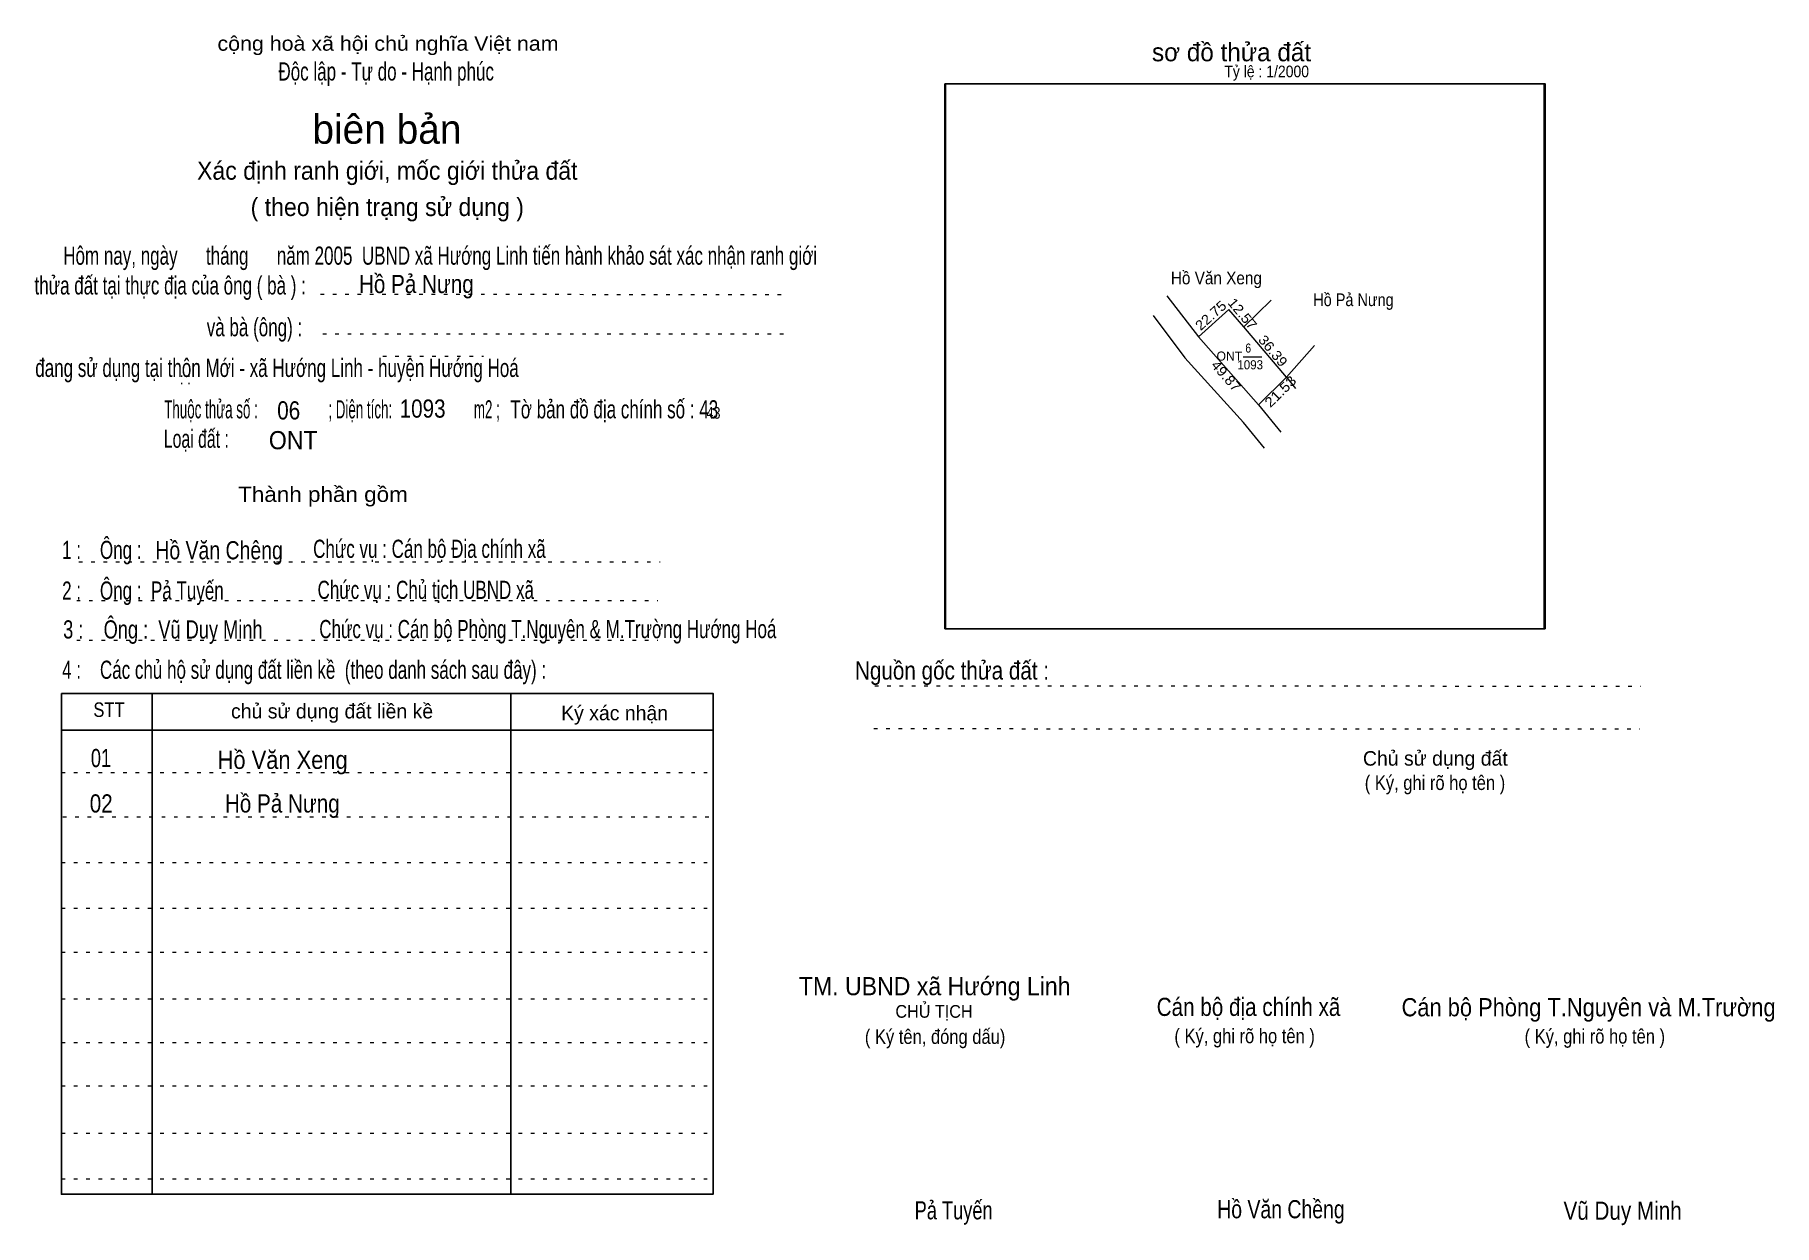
# Model space of a CAD drawing. Header units: centimetres. Extents: x -1.5 to 46.4, y -3.9 to 28.9.
import ezdxf
from ezdxf.enums import TextEntityAlignment as Align

# ---------------------------------------------------------------- set-up
doc = ezdxf.new("R2010")
doc.units = ezdxf.units.CM
doc.header["$LTSCALE"] = 0.2
doc.linetypes.add('DOTTED', pattern=[1.5, 0.3, -1.2])
for name, color, linetype in [('1', 7, 'Continuous'), ('16', 7, 'Continuous'), ('34', 7, 'Continuous'), ('51', 7, 'Continuous')]:
    doc.layers.add(name, color=color, linetype=linetype)
for name, color, linetype, lineweight in [('15', 7, 'Continuous', 13), ('2', 7, 'Continuous', 25), ('22', 7, 'Continuous', 13), ('5', 7, 'DOTTED', 13)]:
    doc.layers.add(name, color=color, linetype=linetype, lineweight=lineweight)

msp = doc.modelspace()

# ---------------------------------------------------------------- linework, layer by layer
at = {"layer": '15'}
msp.add_line((31.77, 20), (32.28, 20), dxfattribs=at)
at = {"layer": '2'}
msp.add_lwpolyline([(23.56, 27.52), (40.06, 27.52), (40.06, 12.52), (23.56, 12.52)], close=True, dxfattribs=at)
at = {"layer": '22'}
for p, q in [((29.67, 21.68), (30.54, 20.55)), ((31.79, 20.83), (32.54, 21.56)), ((29.29, 21.14), (30.16, 19.98)), ((32.96, 19.44), (32.19, 18.68)), ((32.19, 18.68), (32.81, 17.93))]:
    msp.add_line(p, q, dxfattribs=at)
msp.add_lwpolyline([(32.19, 18.68), (32.96, 19.44), (31.79, 20.83), (31.38, 21.31), (30.54, 20.55)], close=True, dxfattribs=at)
for points in [[(31.38, 21.31), (30.54, 20.55), (32.19, 18.68)], [(32.96, 19.44), (31.79, 20.83), (31.38, 21.31)], [(33.73, 20.32), (32.96, 19.44), (33.21, 19.13)], [(32.36, 17.49), (31.78, 18.2), (30.16, 19.98)]]:
    msp.add_lwpolyline(points, dxfattribs=at)
at = {"layer": '5'}
for p, q in [((6.37, 21.73), (19.21, 21.72)), ((6.44, 20.64), (19.25, 20.64)), ((8.09, 20.02), (10.86, 20.02)), ((-0.28, 14.36), (15.72, 14.36)), ((-0.34, 13.3), (15.66, 13.3)), ((-0.34, 12.2), (15.66, 12.2)), ((21.63, 10.95), (42.72, 10.94)), ((21.6, 9.77), (42.69, 9.76)), ((-0.76, 8.56), (17.18, 8.56)), ((-0.72, 7.34), (17.22, 7.34)), ((-0.76, 6.08), (17.18, 6.08)), ((-0.76, 4.83), (17.18, 4.83)), ((-0.76, 3.62), (17.18, 3.62)), ((-0.76, 2.33), (17.18, 2.33)), ((-0.76, 1.13), (17.18, 1.13)), ((-0.76, -0.06), (17.18, -0.06)), ((-0.76, -1.37), (17.18, -1.37)), ((-0.76, -2.62), (17.18, -2.62))]:
    msp.add_line(p, q, dxfattribs=at)
at = {"layer": '5', "linetype": 'Continuous', "lineweight": 25}
for p, q in [((1.74, 10.74), (1.74, -3.05)), ((11.61, 10.74), (11.61, -3.05)), ((-0.76, 9.73), (17.18, 9.73))]:
    msp.add_line(p, q, dxfattribs=at)
for points in [[(23.58, 27.52), (40.08, 27.52), (40.08, 12.52), (23.58, 12.52)], [(-0.76, 10.74), (17.18, 10.74), (17.18, -3.05), (-0.76, -3.05)]]:
    msp.add_lwpolyline(points, close=True, dxfattribs=at)

# ---------------------------------------------------------------- texts
at = {"layer": '1'}
for s, height, width, p in [('Hồ Văn Xeng', 0.35, 0.9, (29.78, 22)), ('01', 0.5, 0.75, (0.05, 8.71)), ('Hồ Văn Xeng', 0.5, 0.9, (3.54, 8.66)), ('02', 0.5, 0.85, (0.02, 7.46))]:
    msp.add_text(s, height=height, dxfattribs=dict(at, width=width)).set_placement(p)
at = {"layer": '15'}
for s, width, p in [('6', 0.85, (31.83, 20.12)), ('1093', 0.95, (31.61, 19.66))]:
    msp.add_text(s, height=0.25, dxfattribs=dict(at, width=width)).set_placement(p)
at = {"layer": '16', "width": 0.85}
for height, p in [(0.5, (7.43, 21.76)), (0.35, (33.7, 21.4)), (0.5, (3.74, 7.46))]:
    msp.add_text('Hồ Pả Nưng', height=height, dxfattribs=at).set_placement(p)
at = {"layer": '22'}
msp.add_text('ONT', height=0.25, dxfattribs=at).set_placement((31.39, 19.9), align=Align.CENTER)
at = {"layer": '34'}
for s, height, width, p in [(': : ', 0.32, 0.85, (2.5, 19.25)), ('06', 0.5, 0.85, (5.18, 18.28)), ('1093', 0.5, 0.85, (8.55, 18.33)), ('43', 0.32, 0.8, (17, 18.3)), ('ONT', 0.5, 0.95, (4.95, 17.46))]:
    msp.add_text(s, height=height, dxfattribs=dict(at, width=width)).set_placement(p)
at = {"layer": '5'}
for s, height, width, p in [('cộng hoà xã hội chủ nghĩa Việt nam', 0.4, 1.1, (8.23, 28.43)), ('Độc lập - Tự do - Hạnh phúc', 0.5, 0.7, (8.18, 27.61)), ('Xác định ranh giới, mốc giới thửa đất', 0.5, 0.95, (8.21, 24.88)), ('( theo hiện trạng sử dụng )', 0.5, 0.95, (8.21, 23.88)), ('Thành phần gồm', 0.42, 1.1, (6.44, 16.01)), ('Hồ Văn Chêng', 0.5, 0.8, (3.58, 14.43)), ('Chức vụ : Cán bộ Địa chính xã', 0.5, 0.7, (9.37, 14.47)), ('Chức vụ : Chủ tịch UBND xã', 0.5, 0.7, (9.27, 13.34)), ('Chức vụ : Cán bộ Phòng T.Nguyên & M.Trường Hướng Hoá', 0.5, 0.7, (12.63, 12.26)), ('    Nguồn gốc thửa đất :', 0.5, 0.85, (23.44, 11.12)), ('( Ký, ghi rõ họ tên )', 0.4, 0.85, (37.05, 8.08)), ('CHỦ TỊCH', 0.35, 0.95, (23.26, 1.81)), ('( Ký tên, đóng dấu)', 0.4, 0.85, (23.29, 1.09)), ('( Ký, ghi rõ họ tên )', 0.4, 0.85, (31.81, 1.11)), ('( Ký, ghi rõ họ tên )', 0.4, 0.85, (41.45, 1.1)), ('Pả Tuyến', 0.5, 0.75, (23.8, -3.74)), ('Hồ Văn Chềng', 0.5, 0.8, (32.81, -3.71)), ('Vũ Duy Minh', 0.5, 0.85, (42.215, -3.75))]:
    msp.add_text(s, height=height, dxfattribs=dict(at, width=width)).set_placement(p, align=Align.CENTER)
msp.add_text('sơ đồ thửa đất', height=0.5, dxfattribs=at).set_placement((29.26, 28.14))
for s, height, p in [('biên bản', 0.8, (8.2, 25.87)), ('      chủ sử dụng đất liền kề', 0.4, (6.245, 10.05)), ('   Ký xác nhận', 0.4, (14.245, 10)), ('Chủ sử dụng đất', 0.4, (37.06, 8.75))]:
    msp.add_text(s, height=height, dxfattribs=at).set_placement(p, align=Align.CENTER)
for s, height, width, p in [('   Hôm nay, ngày      tháng      năm 2005  UBND xã Hướng Linh tiến hành khảo sát xác nhận ranh giới ', 0.5, 0.7, (-1.1, 22.54)), ('thửa đất tại thực địa của ông ( bà ) :                                       ', 0.5, 0.7, (-1.5, 21.72)), ('                                     và bà (ông) :', 0.5, 0.7, (-1.57, 20.57)), (' đang sử dụng tại thôn Mới - xã Hướng Linh - huyện Hướng Hoá', 0.5, 0.7, (-1.61, 19.45)), ('Thuộc thửa số :                   ; Diện tích:                      m2 ;                                            ', 0.5, 0.55, (2.07, 18.31)), ('Tờ bản đồ địa chính số : 43', 0.5, 0.7, (11.6, 18.31)), ('Loại đất :  ', 0.5, 0.65, (2.06, 17.5)), ('    1 :    Ông :                                                        ', 0.5, 0.7, (-1.26, 14.44)), ('    2 :    Ông :  Pả Tuyến', 0.5, 0.7, (-1.26, 13.32)), ('    3 :    Ông :  Vũ Duy Minh', 0.5, 0.75, (-1.27, 12.25)), ('    4 :    Các chủ hộ sử dụng đất liền kề  (theo danh sách sau đây) :', 0.5, 0.7, (-1.26, 11.14)), ('STT', 0.4, 0.85, (0.12, 10.09)), ('TM. UBND xã Hướng Linh', 0.5, 0.95, (19.54, 2.43)), ('Cán bộ địa chính xã  ', 0.5, 0.85, (29.39, 1.86)), ('Cán bộ Phòng T.Nguyên và M.Trường', 0.5, 0.9, (36.13, 1.85))]:
    msp.add_text(s, height=height, dxfattribs=dict(at, width=width)).set_placement(p)
at = {"layer": '51', "width": 0.9}
msp.add_text('Tỷ lệ : 1/2000', height=0.32, dxfattribs=at).set_placement((31.25, 27.7))
at = {"layer": '51'}
for s, rotation, width, p in [('22.75', 42.06, 1.1, (30.9696, 21.0425)), ('12.57', 309.998, 1.1, (31.6457, 21.1018)), ('36.39', 310.039, 1.1, (32.4862, 20.0818)), ('49.87', 311.489, 1.1, (31.1966, 19.3894)), ('21.53', 44.567, 1.15, (32.8903, 18.9547))]:
    msp.add_text(s, height=0.27, rotation=rotation, dxfattribs=dict(at, width=width)).set_placement(p, align=Align.CENTER)

doc.saveas('drawing.dxf')
